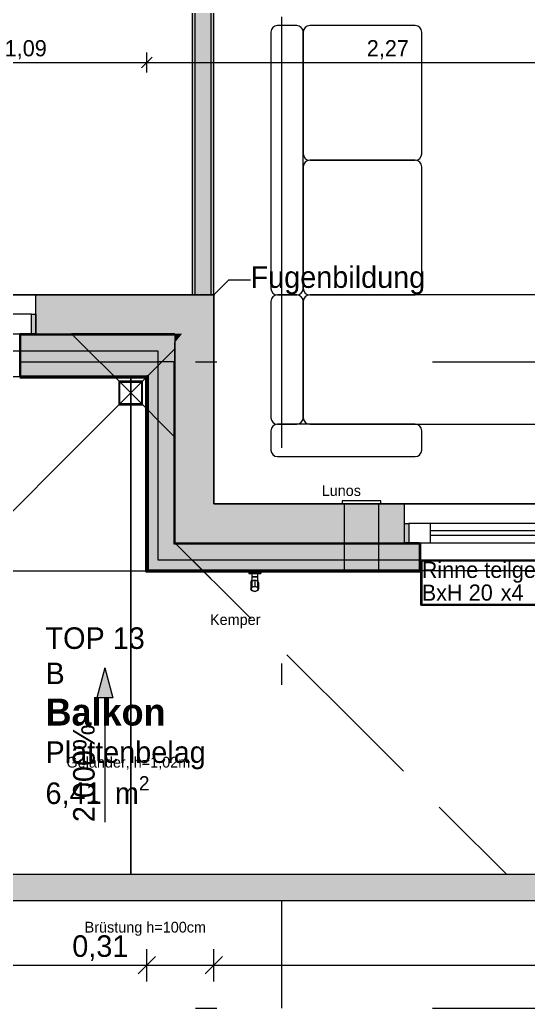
# Model space of a CAD drawing. Header units: metres. Extents: x -4 to 206, y -18 to 45.
# Drawn here: x 4.785 to 7.144, y -18 to -13.413 of the extents above; entities that cross this region are included whole.
import ezdxf

# ---------------------------------------------------------------- set-up
doc = ezdxf.new("R2010")
doc.units = ezdxf.units.M
doc.header["$MEASUREMENT"] = 0
doc.set_wipeout_variables(frame=1)
for name, pattern in [('Achse', [0.004, 0.002, -0.001, 0, -0.001]), ('Baufluchtlinie', [0.013, 0.008, -0.005]), ('Punkt 1_1', [0.075, 0.025, -0.05]), ('UNSICHTBAR', [0.4, 0, -0.4]), ('Untersicht', [0.001, 0.0005, -0.0005]), ('Wipeout_Contour', [1, 0, -1])]:
    doc.linetypes.add(name, pattern=pattern)
for name, color, linetype in [('3._3.Stock PP STG1_1_000 Achsraster', 7, 'Continuous'), ('3._3.Stock PP STG1_1_110 Wand Aussen', 7, 'Continuous'), ('3._3.Stock PP STG1_1_130 Wand Innen', 7, 'Continuous'), ('3._3.Stock PP STG1_1_140 Brüstung', 7, 'Continuous'), ('3._3.Stock PP STG1_1_210 Decke', 7, 'Continuous'), ('3._3.Stock PP STG1_1_220 Bodenaufbau', 7, 'Continuous'), ('3._3.Stock PP STG1_1_220 Bodenaufbau - Außen_ Gefälle', 7, 'Continuous'), ('3._3.Stock PP STG1_1_221 Bodenaufbau - Abdichtung', 7, 'Continuous'), ('3._3.Stock PP STG1_1_221 Bodenaufbau - Terrassenbelag', 7, 'Continuous'), ('3._3.Stock PP STG1_1_510 Möblierung', 7, 'Continuous'), ('3._3.Stock PP STG1_1_520 Fixeinbauten', 7, 'Continuous'), ('3._3.Stock PP STG1_1_611 Entwässerung', 7, 'Continuous'), ('3._3.Stock PP STG1_1_810 Raum', 7, 'Continuous'), ('3._3.Stock PP STG1_1_815 Raumbegrenzung', 7, 'Continuous'), ('3._3.Stock PP STG1_1_915 Allgemein Beschriftung.x', 7, 'Continuous'), ('3._3.Stock PP STG1_1_950 Polierplan Bemaßung', 7, 'Continuous'), ('3._3.Stock PP STG1_1_955 Polierplan Beschriftung', 7, 'Continuous'), ('3._3.Stock PP STG1_1_Neubau_140 Geländer transparent', 7, 'Continuous'), ('3._3.Stock PP STG1_1_Neubau_840 Baulinien', 7, 'Continuous')]:
    doc.layers.add(name, color=color, linetype=linetype)
doc.styles.add('ERSTELLTER_STIL_2', font='')
doc.styles.add('ERSTELLTER_STIL_6', font='')
doc.styles.get('ERSTELLTER_STIL_2').set_extended_font_data('Eurostile')
doc.styles.get('ERSTELLTER_STIL_6').set_extended_font_data('Eurostile', bold=True)

msp = doc.modelspace()

# ---------------------------------------------------------------- hatches: boundary and pattern name
at = {"layer": '3._3.Stock PP STG1_1_110 Wand Aussen', "linetype": 'Continuous', "lineweight": 13, "true_color": 0x3f7f02}
for points in [[(5.505, -14.69), (4.86, -14.69), (4.86, -14.78), (4.86, -14.87), (5.505, -14.87)], [(5.505, -14.69), (5.505, -14.87), (5.5382, -14.87), (5.685, -14.69)], [(5.5382, -14.87), (5.685, -14.87), (5.685, -14.69)], [(5.505, -14.875), (5.5341, -14.875), (5.5382, -14.87), (5.505, -14.87)], [(5.685, -15.66), (5.685, -14.87), (5.5382, -14.87), (5.505, -14.9106), (5.505, -15.66)], [(5.505, -14.9106), (5.5341, -14.875), (5.505, -14.875)], [(5.685, -15.66), (5.505, -15.84), (5.685, -15.84)], [(5.505, -15.66), (5.505, -15.84), (5.685, -15.66)], [(5.685, -15.66), (5.685, -15.84), (6.57, -15.84), (6.57, -15.75), (6.57, -15.66)]]:
    msp.add_hatch(color=76, dxfattribs=at).paths.add_polyline_path(points)
at = {"layer": '3._3.Stock PP STG1_1_110 Wand Aussen', "linetype": 'Continuous', "lineweight": 13, "true_color": 0xff6400}
for points in [[(4.84, -14.78), (4.84, -14.87), (4.86, -14.87), (4.86, -14.78)], [(4.79, -15), (5.4321, -15), (5.505, -14.9106), (5.505, -14.875), (4.79, -14.875)], [(5.5, -15), (5.5, -14.9168), (5.4321, -15)], [(5.505, -15), (5.505, -14.9106), (5.5, -14.9168), (5.5, -15)], [(4.79, -15.065), (5.3791, -15.065), (5.38, -15.0639), (5.38, -15), (4.79, -15)], [(5.38, -15.0639), (5.4321, -15), (5.38, -15)], [(5.5, -15.065), (5.5, -15), (5.4321, -15), (5.38, -15.0639), (5.38, -15.065)], [(5.38, -15.065), (5.38, -15.0639), (5.3791, -15.065)], [(5.5, -15.845), (5.5, -15.065), (5.38, -15.065), (5.38, -15.845)], [(6.59, -15.84), (6.59, -15.75), (6.57, -15.75), (6.57, -15.84)], [(5.5, -15.845), (5.38, -15.965), (5.5, -15.965)], [(5.38, -15.845), (5.38, -15.965), (5.5, -15.845)], [(5.5, -15.845), (5.5, -15.965), (6.64, -15.965), (6.64, -15.845)]]:
    msp.add_hatch(color=30, dxfattribs=at).paths.add_polyline_path(points)
at = {"layer": '3._3.Stock PP STG1_1_110 Wand Aussen', "linetype": 'Continuous', "lineweight": 0, "true_color": 0x373737}
for points in [[(5.505, -14.87), (4.79, -14.87), (4.79, -14.875), (5.505, -14.875)], [(5.505, -15.84), (5.505, -15), (5.5, -15), (5.5, -15.84)], [(5.505, -15.84), (5.5, -15.845), (5.505, -15.845)], [(5.5, -15.84), (5.5, -15.845), (5.505, -15.84)], [(5.505, -15.845), (6.64, -15.845), (6.64, -15.84), (5.505, -15.84)]]:
    msp.add_hatch(color=250, dxfattribs=at).paths.add_polyline_path(points)
at = {"layer": '3._3.Stock PP STG1_1_130 Wand Innen', "linetype": 'Continuous', "lineweight": 13, "true_color": 0xfb02fe}
for points in [[(5.585, -11.135), (5.585, -14.69), (5.5975, -14.69), (5.5975, -11.135)], [(5.685, -14.69), (5.685, -11.135), (5.6725, -11.135), (5.6725, -14.69)]]:
    msp.add_hatch(color=6, dxfattribs=at).paths.add_polyline_path(points)
at = {"layer": '3._3.Stock PP STG1_1_130 Wand Innen', "linetype": 'Continuous', "lineweight": 13, "true_color": 0xffaa00}
msp.add_hatch(color=40, dxfattribs=at).paths.add_polyline_path([(5.6725, -14.69), (5.6725, -11.135), (5.5975, -11.135), (5.5975, -14.69)])
at = {"layer": '3._3.Stock PP STG1_1_950 Polierplan Bemaßung', "linetype": 'Continuous', "lineweight": 13, "true_color": 0x6c6cff}
msp.add_hatch(color=171, dxfattribs=at).paths.add_polyline_path([(5.18, -16.42), (5.1425, -16.56), (5.2175, -16.56)])
at = {"layer": '3._3.Stock PP STG1_1_955 Polierplan Beschriftung', "linetype": 'Continuous', "lineweight": 13, "true_color": 0xfb02fe}
msp.add_hatch(color=6, dxfattribs=at).paths.add_polyline_path([(5.6825, -14.69), (5.6827, -14.691), (5.6832, -14.6918), (5.684, -14.6923), (5.685, -14.6925), (5.686, -14.6923), (5.6868, -14.6918), (5.6873, -14.691), (5.6875, -14.69), (5.6873, -14.689), (5.6868, -14.6882), (5.686, -14.6877), (5.685, -14.6875), (5.684, -14.6877), (5.6832, -14.6882), (5.6827, -14.689)])

# ---------------------------------------------------------------- linework, layer by layer
at = {"layer": '3._3.Stock PP STG1_1_000 Achsraster', "color": 5, "linetype": 'Achse', "lineweight": 0, "ltscale": 1000}
for p, q in [((6, 3), (6, -18)), ((-1.5, -15), (21, -15)), ((-1.5, -18), (21, -18))]:
    msp.add_line(p, q, dxfattribs=at)
at = {"layer": '3._3.Stock PP STG1_1_110 Wand Aussen', "color": 7, "linetype": 'Continuous', "lineweight": 13, "ltscale": 1000}
for p, q in [((4.86, -14.69), (3.71, -14.69)), ((4.84, -14.78), (4.755, -14.78)), ((4.84, -14.87), (4.84, -14.78)), ((4.74, -14.87), (4.84, -14.87)), ((4.785, -14.875), (4.785, -14.87)), ((4.79, -14.87), (4.785, -14.87)), ((4.79, -14.87), (4.785, -14.87)), ((4.79, -14.87), (4.785, -14.87)), ((4.785, -14.875), (4.785, -14.87)), ((4.785, -15), (4.785, -14.875)), ((4.785, -15), (4.785, -14.875)), ((4.79, -15.065), (4.79, -14.87)), ((4.79, -14.875), (5.505, -14.875)), ((4.785, -15.065), (4.785, -15)), ((4.785, -15.065), (4.785, -15)), ((5.5, -15), (5.5, -15.84)), ((4.785, -15.07), (4.785, -15.065)), ((4.785, -15.07), (4.785, -15.065)), ((4.79, -15.07), (4.785, -15.07)), ((4.79, -15.065), (5.375, -15.065)), ((5.3791, -15.065), (5.375, -15.065)), ((5.3791, -15.065), (5.375, -15.065)), ((5.38, -15.065), (5.3791, -15.065)), ((5.38, -15.065), (5.3791, -15.065)), ((5.38, -15.065), (5.38, -15.845)), ((8.72, -15.66), (6.57, -15.66)), ((6.57, -15.66), (6.57, -15.66)), ((6.69, -15.75), (6.59, -15.75)), ((6.59, -15.75), (6.59, -15.84)), ((7.595, -15.75), (6.69, -15.75)), ((6.69, -15.84), (6.69, -15.75)), ((7.595, -15.785), (6.69, -15.785)), ((6.69, -15.805), (7.595, -15.805)), ((5.38, -15.845), (5.38, -15.965)), ((5.5, -15.84), (5.5, -15.845)), ((5.5, -15.845), (5.505, -15.845)), ((5.5, -15.845), (5.505, -15.845)), ((5.505, -15.845), (6.64, -15.845)), ((6.64, -15.84), (6.57, -15.84)), ((6.64, -15.84), (6.57, -15.84)), ((6.64, -15.84), (6.57, -15.84)), ((6.59, -15.84), (6.69, -15.84)), ((6.64, -15.84), (6.645, -15.84)), ((6.64, -15.965), (6.64, -15.84)), ((6.64, -15.84), (6.645, -15.84)), ((6.64, -15.84), (6.645, -15.84)), ((6.645, -15.845), (6.645, -15.84)), ((6.645, -15.845), (6.645, -15.84)), ((6.645, -15.965), (6.645, -15.845)), ((6.645, -15.965), (6.645, -15.845)), ((6.69, -15.84), (7.595, -15.84)), ((5.38, -15.965), (5.5, -15.965)), ((5.38, -15.965), (5.5, -15.965)), ((5.5, -15.965), (6.64, -15.965)), ((6.64, -15.97), (6.645, -15.97)), ((6.645, -15.97), (6.645, -15.965)), ((6.645, -15.97), (6.645, -15.965)), ((8.645, -15.97), (6.645, -15.97)), ((6.645, -15.97), (6.645, -15.97))]:
    msp.add_line(p, q, dxfattribs=at)
at = {"layer": '3._3.Stock PP STG1_1_110 Wand Aussen', "color": 8, "linetype": 'Punkt 1_1', "lineweight": 13, "ltscale": 1000}
for p, q in [((4.86, -14.69), (3.71, -14.69)), ((4.785, -15.07), (3.785, -15.07))]:
    msp.add_line(p, q, dxfattribs=at)
at = {"layer": '3._3.Stock PP STG1_1_110 Wand Aussen', "color": 7, "linetype": 'Continuous', "lineweight": 18, "ltscale": 1000}
for p, q in [((4.86, -14.78), (4.86, -14.69)), ((4.86, -14.78), (4.86, -14.69)), ((4.86, -14.87), (4.86, -14.78)), ((4.86, -14.87), (4.86, -14.78)), ((4.86, -14.87), (4.86, -14.78)), ((4.86, -14.87), (4.79, -14.87)), ((4.86, -14.87), (4.79, -14.87)), ((4.86, -14.87), (4.79, -14.87)), ((4.86, -14.87), (5.505, -14.87)), ((5.505, -14.87), (5.505, -14.875)), ((5.505, -14.87), (5.505, -14.875)), ((5.505, -14.875), (5.505, -14.9106)), ((5.505, -14.875), (5.505, -14.9106)), ((5.505, -15), (5.505, -14.9106)), ((5.505, -15), (5.505, -14.9106)), ((5.505, -15), (5.505, -15.66)), ((5.505, -15.66), (5.505, -15.84)), ((6.57, -15.75), (6.57, -15.66)), ((6.57, -15.75), (6.57, -15.66)), ((6.57, -15.84), (6.57, -15.75)), ((6.57, -15.84), (6.57, -15.75)), ((6.57, -15.84), (6.57, -15.75)), ((5.505, -15.84), (5.685, -15.84)), ((5.505, -15.84), (5.685, -15.84)), ((5.685, -15.84), (6.57, -15.84))]:
    msp.add_line(p, q, dxfattribs=at)
at = {"layer": '3._3.Stock PP STG1_1_110 Wand Aussen', "color": 1, "linetype": 'Baufluchtlinie', "lineweight": 0, "ltscale": 1000}
for p, q in [((4.79, -15), (5.4321, -15)), ((5.5, -15), (5.4321, -15)), ((5.5, -15), (5.4321, -15)), ((5.505, -15), (5.5, -15)), ((5.505, -15), (5.5, -15))]:
    msp.add_line(p, q, dxfattribs=at)
at = {"layer": '3._3.Stock PP STG1_1_110 Wand Aussen', "color": 7, "linetype": 'Continuous', "lineweight": 18, "ltscale": 1000, "flags": 128}
for points in [[(5.505, -14.69), (4.86, -14.69)], [(5.685, -14.69), (5.505, -14.69)], [(5.685, -15.66), (5.685, -14.69)], [(6.57, -15.66), (5.685, -15.66)]]:
    msp.add_lwpolyline(points, dxfattribs=at)
at = {"layer": '3._3.Stock PP STG1_1_110 Wand Aussen', "color": 7, "linetype": 'Continuous', "lineweight": 13, "ltscale": 1000, "flags": 128}
for points in [[(4.84, -14.78), (4.86, -14.78), (4.86, -14.87), (4.84, -14.87)], [(6.59, -15.84), (6.57, -15.84), (6.57, -15.75), (6.59, -15.75)]]:
    msp.add_lwpolyline(points, close=True, dxfattribs=at)
for points in [[(4.79, -15.07), (5.375, -15.07)], [(5.375, -15.07), (5.375, -15.97)], [(5.375, -15.97), (5.38, -15.97)], [(5.38, -15.97), (6.64, -15.97)]]:
    msp.add_lwpolyline(points, dxfattribs=at)
at = {"layer": '3._3.Stock PP STG1_1_110 Wand Aussen', "color": 7, "linetype": 'Continuous', "lineweight": 13, "ltscale": 1000}
msp.add_point((4.86, -14.69), dxfattribs=at)
at = {"layer": '3._3.Stock PP STG1_1_130 Wand Innen', "color": 7, "linetype": 'Continuous', "lineweight": 18, "ltscale": 1000}
for p, q in [((5.5975, -11.135), (5.5975, -14.69)), ((5.6725, -14.69), (5.6725, -11.135))]:
    msp.add_line(p, q, dxfattribs=at)
at = {"layer": '3._3.Stock PP STG1_1_130 Wand Innen', "color": 7, "linetype": 'Continuous', "lineweight": 18, "ltscale": 1000, "flags": 128}
for points in [[(5.585, -11.135), (5.585, -14.69)], [(5.685, -14.69), (5.685, -11.135)], [(5.585, -14.69), (5.685, -14.69)]]:
    msp.add_lwpolyline(points, dxfattribs=at)
at = {"layer": '3._3.Stock PP STG1_1_210 Decke', "color": 7, "linetype": 'Continuous', "lineweight": 13, "ltscale": 1000, "true_color": 0xf4f4f4, "flags": 128}
for points in [[(3.625, -0.13), (0.1305, -0.13), (0.1845, -14.87), (5.505, -14.87), (5.505, -15.84), (13.475, -15.84), (13.475, -14.87), (18.8055, -14.87), (18.8546, -0.13), (15.325, -0.13), (15.325, -0.53), (12.96, -0.53), (12.96, 0.67), (6.02, 0.67), (6.02, -0.53), (3.625, -0.53)], [(3.625, -0.13), (0.1305, -0.13), (0.1845, -14.87), (5.505, -14.87), (5.505, -15.84), (13.475, -15.84), (13.475, -14.87), (18.8055, -14.87), (18.8546, -0.13), (15.325, -0.13), (15.325, -0.53), (12.96, -0.53), (12.96, 0.67), (6.02, 0.67), (6.02, -0.53), (3.625, -0.53)], [(3.625, -0.13), (0.1305, -0.13), (0.1845, -14.87), (5.505, -14.87), (5.505, -15.84), (13.475, -15.84), (13.475, -14.87), (18.8055, -14.87), (18.8546, -0.13), (15.325, -0.13), (15.325, -0.53), (12.96, -0.53), (12.96, 0.67), (6.02, 0.67), (6.02, -0.53), (3.625, -0.53)], [(5.425, -14.95), (5.425, -15.92), (13.555, -15.92), (13.555, -14.95), (15.705, -14.95), (15.705, -17.42), (3.28, -17.42), (3.28, -14.95)]]:
    msp.add_lwpolyline(points, close=True, dxfattribs=at)
at = {"layer": '3._3.Stock PP STG1_1_220 Bodenaufbau', "color": 7, "linetype": 'Continuous', "lineweight": 13, "ltscale": 1000, "true_color": 0xf4f4f4, "flags": 128}
msp.add_lwpolyline([(3.445, -0.31), (0.3111, -0.31), (0.3639, -14.69), (5.685, -14.69), (5.685, -15.66), (13.295, -15.66), (13.295, -14.69), (18.6261, -14.69), (18.674, -0.31), (15.505, -0.31), (15.505, -0.71), (12.78, -0.71), (12.78, 0.49), (6.2, 0.49), (6.2, -0.71), (3.445, -0.71)], close=True, dxfattribs=at)
at = {"layer": '3._3.Stock PP STG1_1_220 Bodenaufbau - Außen_ Gefälle', "color": 7, "linetype": 'Continuous', "lineweight": 13, "ltscale": 1000, "true_color": 0xf4f4f4, "flags": 128}
msp.add_lwpolyline([(3.32, -17.38), (15.665, -17.38), (15.665, -15.07), (13.605, -15.07), (13.605, -15.97), (5.375, -15.97), (5.375, -15.07), (3.32, -15.07)], close=True, dxfattribs=at)
at = {"layer": '3._3.Stock PP STG1_1_221 Bodenaufbau - Abdichtung', "color": 171, "linetype": 'Untersicht', "lineweight": 13, "ltscale": 1000, "true_color": 0x6c6cff, "flags": 128}
for points in [[(3.275, -14.87), (5.025, -14.87)], [(5.505, -14.8698), (5.0248, -14.8698)], [(5.025, -14.87), (5.3, -15.145)], [(5.025, -14.87), (5.505, -14.87)], [(5.3, -15.145), (5.025, -14.87)], [(5.505, -14.87), (5.505, -14.94)], [(5.505, -14.94), (5.3, -15.145)], [(5.3, -15.145), (5.505, -14.94)], [(5.505, -14.94), (5.505, -15.35)], [(5.5052, -15.3502), (5.5052, -14.9398)], [(5.3, -15.145), (3.275, -17.17)], [(3.275, -17.17), (5.3, -15.145)], [(5.3, -15.145), (5.505, -15.35)], [(5.505, -15.35), (5.3, -15.145)], [(5.505, -15.35), (5.505, -15.84)], [(5.5051, -15.8401), (5.5051, -15.3501)], [(5.505, -15.84), (9.485, -15.84)], [(7.085, -17.42), (5.505, -15.84)], [(5.505, -15.84), (7.085, -17.42)], [(7.085, -17.42), (3.275, -17.42)], [(3.275, -17.4202), (7.0852, -17.4202)], [(9.485, -17.42), (7.085, -17.42)]]:
    msp.add_lwpolyline(points, dxfattribs=at)
at = {"layer": '3._3.Stock PP STG1_1_221 Bodenaufbau - Terrassenbelag', "color": 7, "linetype": 'Continuous', "lineweight": 18, "ltscale": 1000, "flags": 128}
for points in [[(4.785, -15.075), (5.3, -15.075)], [(5.3, -15.075), (5.3, -17.38)], [(5.3, -15.075), (5.37, -15.075)], [(5.3, -17.38), (5.3, -15.075)], [(5.37, -15.075), (5.37, -15.975)], [(5.3703, -15.975), (5.3703, -15.075)], [(5.37, -15.975), (6.645, -15.975)], [(6.645, -15.975), (6.645, -16.13)], [(6.6453, -16.13), (6.6453, -15.975)], [(6.645, -16.13), (8.645, -16.13)], [(5.3, -17.38), (3.32, -17.38)], [(9.49, -17.38), (5.3, -17.38)]]:
    msp.add_lwpolyline(points, dxfattribs=at)
at = {"layer": '3._3.Stock PP STG1_1_510 Möblierung', "color": 8, "linetype": 'Continuous', "lineweight": 13, "ltscale": 1000, "true_color": 0x7e7f7f}
for p, q in [((5.95, -13.47), (5.95, -14.66)), ((6.07, -13.44), (5.98, -13.44)), ((6.1, -13.47), (6.1, -14.035)), ((6.1, -14.66), (6.1, -13.47)), ((6.62, -13.44), (6.13, -13.44)), ((6.65, -14.035), (6.65, -13.47)), ((6.62, -14.065), (6.13, -14.065)), ((6.13, -14.065), (6.62, -14.065)), ((6.1, -14.095), (6.1, -14.66)), ((6.65, -14.66), (6.65, -14.095)), ((5.95, -14.72), (5.95, -15.26)), ((6.07, -14.69), (5.98, -14.69)), ((5.98, -14.69), (6.07, -14.69)), ((6.1, -14.72), (6.1, -15.26)), ((6.1, -15.26), (6.1, -14.72)), ((6.13, -14.69), (6.62, -14.69)), ((7.27, -14.69), (6.13, -14.69)), ((5.98, -15.29), (6.07, -15.29)), ((6.62, -15.29), (5.98, -15.29)), ((6.13, -15.29), (7.27, -15.29)), ((5.95, -15.32), (5.95, -15.41)), ((6.65, -15.41), (6.65, -15.32)), ((5.98, -15.44), (6.62, -15.44))]:
    msp.add_line(p, q, dxfattribs=at)
for centre, start, end in [((5.98, -13.47), 90, 180), ((6.07, -13.47), 0, 90), ((6.13, -13.47), 90, 180), ((6.62, -13.47), 0, 90), ((6.13, -14.035), 180, 270), ((6.62, -14.035), 270, 0), ((6.13, -14.095), 90, 180), ((6.62, -14.095), 0, 90), ((5.98, -14.66), 180, 270), ((6.07, -14.66), 270, 0), ((6.13, -14.66), 180, 270), ((6.62, -14.66), 270, 0), ((5.98, -14.72), 90, 180), ((6.07, -14.72), 0, 90), ((6.13, -14.72), 90, 180), ((5.98, -15.26), 180, 270), ((6.07, -15.26), 270, 0), ((6.13, -15.26), 180, 270), ((5.98, -15.32), 90, 180), ((6.62, -15.32), 0, 90), ((5.98, -15.41), 180, 270), ((6.62, -15.41), 270, 0)]:
    msp.add_arc(centre, 0.03, start, end, dxfattribs=at)
at = {"layer": '3._3.Stock PP STG1_1_520 Fixeinbauten', "color": 7, "linetype": 'Continuous', "lineweight": 13, "ltscale": 1000}
for p, q in [((5.847, -15.97), (5.903, -15.97)), ((5.847, -15.97), (5.847, -15.983)), ((5.847, -15.983), (5.903, -15.983)), ((5.862, -15.983), (5.862, -15.9986)), ((5.888, -15.9986), (5.862, -15.9986)), ((5.862, -15.9986), (5.862, -16.0161)), ((5.888, -15.983), (5.888, -15.9986)), ((5.888, -15.9986), (5.888, -16.0161)), ((5.903, -15.97), (5.903, -15.983)), ((5.857, -16.0244), (5.862, -16.0168)), ((5.857, -16.0244), (5.857, -16.0542)), ((5.857, -16.0542), (5.8623, -16.0461)), ((5.8605, -16.0153), (5.86, -16.0179)), ((5.86, -16.0179), (5.86, -16.0198)), ((5.8614, -16.0128), (5.8605, -16.0153)), ((5.862, -16.0117), (5.8614, -16.0128)), ((5.8634, -16.0161), (5.862, -16.0161)), ((5.862, -16.0168), (5.862, -16.0161)), ((5.862, -16.0168), (5.8623, -16.0164)), ((5.8623, -16.0164), (5.8634, -16.0161)), ((5.8623, -16.0164), (5.8623, -16.0461)), ((5.8623, -16.0461), (5.875, -16.0428)), ((5.8634, -16.0161), (5.875, -16.013)), ((5.875, -16.013), (5.8866, -16.0161)), ((5.875, -16.013), (5.875, -16.0428)), ((5.875, -16.0428), (5.8877, -16.0461)), ((5.8866, -16.0161), (5.8877, -16.0164)), ((5.8866, -16.0161), (5.888, -16.0161)), ((5.8877, -16.0164), (5.8877, -16.0461)), ((5.8877, -16.0461), (5.893, -16.0542)), ((5.8886, -16.0128), (5.888, -16.0117)), ((5.888, -16.0168), (5.888, -16.0161)), ((5.888, -16.0161), (5.888, -16.0168)), ((5.893, -16.0244), (5.888, -16.0168)), ((5.8895, -16.0153), (5.8886, -16.0128)), ((5.89, -16.0179), (5.8895, -16.0153)), ((5.89, -16.0198), (5.89, -16.0179)), ((5.893, -16.0244), (5.893, -16.0542)), ((5.8623, -16.0623), (5.857, -16.0542)), ((5.875, -16.0656), (5.8623, -16.0623)), ((5.8877, -16.0623), (5.875, -16.0656)), ((5.893, -16.0542), (5.8877, -16.0623))]:
    msp.add_line(p, q, dxfattribs=at)
at = {"layer": '3._3.Stock PP STG1_1_520 Fixeinbauten', "color": 8, "linetype": 'Untersicht', "lineweight": 0, "ltscale": 1000, "flags": 128}
for points in [[(6.28, -15.645), (6.28, -15.66)], [(6.46, -15.645), (6.28, -15.645)], [(6.28, -15.66), (6.46, -15.66)], [(6.29, -15.66), (6.29, -15.97)], [(6.45, -15.66), (6.45, -15.97)], [(6.46, -15.66), (6.46, -15.645)], [(6.29, -15.97), (6.2939, -15.97), (6.3053, -15.97), (6.323, -15.97), (6.3453, -15.97), (6.37, -15.97), (6.3947, -15.97), (6.417, -15.97), (6.4347, -15.97), (6.4461, -15.97), (6.45, -15.97)]]:
    msp.add_lwpolyline(points, dxfattribs=at)
at = {"layer": '3._3.Stock PP STG1_1_520 Fixeinbauten', "color": 7, "linetype": 'Continuous', "lineweight": 13, "ltscale": 1000, "flags": 128}
for points in [[(5.903, -15.97), (5.9021, -15.97), (5.9005, -15.97), (5.898, -15.97), (5.8949, -15.97), (5.8911, -15.97), (5.8869, -15.97), (5.8823, -15.97), (5.8774, -15.97), (5.875, -15.97), (5.8726, -15.97), (5.8677, -15.97), (5.8631, -15.97), (5.8589, -15.97), (5.8551, -15.97), (5.852, -15.97), (5.8495, -15.97), (5.8479, -15.97), (5.847, -15.97)], [(5.847, -15.97), (5.847, -15.983)], [(5.903, -15.983), (5.9021, -15.983), (5.9005, -15.983), (5.898, -15.983), (5.8949, -15.983), (5.8911, -15.983), (5.8869, -15.983), (5.8823, -15.983), (5.8774, -15.983), (5.875, -15.983), (5.8726, -15.983), (5.8677, -15.983), (5.8631, -15.983), (5.8589, -15.983), (5.8551, -15.983), (5.852, -15.983), (5.8495, -15.983), (5.8479, -15.983), (5.847, -15.983)], [(5.862, -15.983), (5.862, -15.9986)], [(5.862, -15.9986), (5.862, -16.0161)], [(5.862, -15.9986), (5.888, -15.9986)], [(5.888, -15.983), (5.888, -15.9986)], [(5.888, -15.9986), (5.888, -16.0161)], [(5.903, -15.97), (5.903, -15.983)], [(5.857, -16.0244), (5.862, -16.0168), (5.862, -16.0161)], [(5.857, -16.0244), (5.857, -16.0542)], [(5.8623, -16.0461), (5.857, -16.0542)], [(5.86, -16.0198), (5.86, -16.0179), (5.8605, -16.0153), (5.8614, -16.0128), (5.862, -16.0117)], [(5.8634, -16.0161), (5.862, -16.0161)], [(5.875, -16.013), (5.8634, -16.0161), (5.8623, -16.0164)], [(5.8623, -16.0164), (5.8623, -16.0461)], [(5.875, -16.0428), (5.8623, -16.0461)], [(5.875, -16.013), (5.875, -16.0428)], [(5.8877, -16.0164), (5.8866, -16.0161), (5.875, -16.013)], [(5.8877, -16.0461), (5.875, -16.0428)], [(5.8866, -16.0161), (5.888, -16.0161)], [(5.8877, -16.0164), (5.8877, -16.0461)], [(5.893, -16.0542), (5.8877, -16.0461)], [(5.888, -16.0117), (5.8886, -16.0128), (5.8895, -16.0153), (5.89, -16.0179), (5.89, -16.0198)], [(5.893, -16.0244), (5.888, -16.0168), (5.888, -16.0161)], [(5.893, -16.0244), (5.893, -16.0542)], [(5.857, -16.0542), (5.8623, -16.0623)], [(5.8623, -16.0623), (5.875, -16.0656)], [(5.875, -16.0656), (5.8877, -16.0623)], [(5.8877, -16.0623), (5.893, -16.0542)]]:
    msp.add_lwpolyline(points, dxfattribs=at)
at = {"layer": '3._3.Stock PP STG1_1_611 Entwässerung', "color": 171, "linetype": 'Continuous', "lineweight": 13, "ltscale": 1000, "true_color": 0x6c6cff, "flags": 128}
for points in [[(5.245, -15.2), (5.355, -15.2), (5.355, -15.09), (5.245, -15.09)], [(5.25, -15.095), (5.35, -15.095), (5.35, -15.195), (5.25, -15.195)]]:
    msp.add_lwpolyline(points, close=True, dxfattribs=at)
at = {"layer": '3._3.Stock PP STG1_1_611 Entwässerung', "color": 171, "linetype": 'Untersicht', "lineweight": 13, "ltscale": 1000, "true_color": 0x6c6cff, "flags": 128}
for points in [[(5.245, -15.2), (5.355, -15.2), (5.355, -15.09), (5.245, -15.09)], [(5.25, -15.095), (5.35, -15.095), (5.35, -15.195), (5.25, -15.195)]]:
    msp.add_lwpolyline(points, close=True, dxfattribs=at)
at = {"layer": '3._3.Stock PP STG1_1_611 Entwässerung', "color": 7, "linetype": 'Continuous', "lineweight": 13, "ltscale": 1000, "flags": 128}
msp.add_lwpolyline([(6.65, -16.125), (8.64, -16.125), (8.64, -15.925), (6.65, -15.925)], close=True, dxfattribs=at)
at = {"layer": '3._3.Stock PP STG1_1_815 Raumbegrenzung', "color": 8, "linetype": 'Punkt 1_1', "lineweight": 13, "ltscale": 1000}
msp.add_line((3.32, -15.97), (5.375, -15.97), dxfattribs=at)
at = {"layer": '3._3.Stock PP STG1_1_815 Raumbegrenzung', "color": 255, "linetype": 'UNSICHTBAR', "lineweight": 0, "ltscale": 1000, "flags": 128}
msp.add_lwpolyline([(3.32, -15.9996), (5.375, -15.9996), (5.375, -15.97)], dxfattribs=at)
at = {"layer": '3._3.Stock PP STG1_1_950 Polierplan Bemaßung', "color": 7, "linetype": 'Continuous', "lineweight": 13, "ltscale": 1000}
for p, q in [((5.375, -13.6586), (5.375, -13.5648)), ((4.285, -13.6117), (5.375, -13.6117)), ((5.4, -13.5867), (5.35, -13.6367)), ((5.375, -13.6117), (7.645, -13.6117)), ((5.375, -17.8752), (5.375, -17.7252)), ((5.685, -17.8752), (5.685, -17.7252)), ((5.415, -17.7602), (5.335, -17.8402)), ((5.725, -17.7602), (5.645, -17.8402)), ((0.3639, -17.8002), (5.375, -17.8002)), ((5.375, -17.8002), (5.685, -17.8002)), ((5.685, -17.8002), (13.295, -17.8002))]:
    msp.add_line(p, q, dxfattribs=at)
at = {"layer": '3._3.Stock PP STG1_1_950 Polierplan Bemaßung', "color": 171, "linetype": 'Continuous', "lineweight": 13, "ltscale": 1000, "true_color": 0x6c6cff}
for p, q in [((5.18, -16.42), (5.1425, -16.56)), ((5.18, -16.42), (5.2175, -16.56)), ((5.2175, -16.56), (5.1425, -16.56)), ((5.18, -16.56), (5.18, -16.62)), ((5.18, -16.62), (5.18, -17.1363))]:
    msp.add_line(p, q, dxfattribs=at)
at = {"layer": '3._3.Stock PP STG1_1_955 Polierplan Beschriftung', "color": 6, "linetype": 'Continuous', "lineweight": 13, "ltscale": 1000, "true_color": 0xfb02fe}
for p, q in [((5.6868, -14.6882), (5.7557, -14.6193)), ((5.7557, -14.6193), (5.8557, -14.6193))]:
    msp.add_line(p, q, dxfattribs=at)
msp.add_circle((5.685, -14.69), 0.0025, dxfattribs=at)
at = {"layer": '3._3.Stock PP STG1_1_Neubau_840 Baulinien', "color": 1, "linetype": 'Baufluchtlinie', "lineweight": 25, "ltscale": 1000, "true_color": 0xfb0106, "flags": 128}
msp.add_lwpolyline([(-3.7725, -14.9786), (0, -15), (18.9876, -15.0005), (23.9775, -15.0046)], dxfattribs=at)

# ---------------------------------------------------------------- texts
at = {"layer": '3._3.Stock PP STG1_1_810 Raum', "color": 7, "linetype": 'Continuous', "lineweight": 13, "attachment_point": 1}
for s, insert, char_height, style in [('\\A1;{\\pql;\\pt0;\\fEurostile|b0|i0|c0|p0;\\W1.000000;TOP 13}', (4.9043, -16.2326), 0.1, 'ERSTELLTER_STIL_2'), ('\\A1;{\\pql;\\pt0;\\fEurostile|b0|i0|c0|p0;\\W1.000000;B}', (4.9043, -16.3961), 0.1, 'ERSTELLTER_STIL_2'), ('\\A1;{\\pql;\\pt0;\\fEurostile|b1|i0|c0|p0;\\W1.000000;Balkon}', (4.9043, -16.5632), 0.125, 'ERSTELLTER_STIL_6'), ('\\A1;{\\pql;\\pt0;\\fEurostile|b0|i0|c0|p0;\\W1.000000;Plattenbelag}', (4.9043, -16.7617), 0.1, 'ERSTELLTER_STIL_2'), ('\\A1;{\\pql;\\pt0,0.05;\\fEurostile|b0|i0|c0|p0;\\W1.000000;6,41\\fEurostile|b0|i0|c0|p0;\\W1.000000;\\A1{\\H.66x;\\S^  ;}\\fEurostile|b0|i0|c0|p0;\\W1.000000; m\\fEurostile|b0|i0|c0|p0;\\W1.000000;\\A1{\\H.66x;\\S2^  ;}}', (4.9043, -16.9232), 0.1, 'ERSTELLTER_STIL_2')]:
    msp.add_mtext(s, dxfattribs=dict(at, insert=insert, char_height=char_height, style=style))
at = {"layer": '3._3.Stock PP STG1_1_915 Allgemein Beschriftung.x', "color": 250, "linetype": 'Continuous', "lineweight": 13, "true_color": 0x3f3f3f, "char_height": 0.05, "attachment_point": 8, "style": 'ERSTELLTER_STIL_2'}
for s, insert in [('\\A1;{\\pqc;\\fEurostile|b0|i0|c0|p0;\\W1.000000;Lunos}', (6.2768, -15.6236)), ('\\A1;{\\pqc;\\fEurostile|b0|i0|c0|p0;\\W1.000000;Kemper}', (5.7846, -16.2366))]:
    msp.add_mtext(s, dxfattribs=dict(at, insert=insert))
at = {"layer": '3._3.Stock PP STG1_1_915 Allgemein Beschriftung.x', "color": 8, "linetype": 'Continuous', "lineweight": 13, "insert": (5.0015, -16.8333), "char_height": 0.05, "attachment_point": 1, "style": 'ERSTELLTER_STIL_2'}
msp.add_mtext('\\A1;{\\pql;\\fEurostile|b0|i0|c0|p0;\\W1.000000;Geländer\\fEurostile|b0|i0|c0|p0;\\W1.000000;, h=\\fEurostile|b0|i0|c0|p0;\\W1.000000;1,02m}', dxfattribs=at)
at = {"layer": '3._3.Stock PP STG1_1_915 Allgemein Beschriftung.x', "color": 1, "linetype": 'Continuous', "lineweight": 0, "insert": (5.0859, -17.5989), "char_height": 0.05, "attachment_point": 1, "style": 'ERSTELLTER_STIL_2'}
msp.add_mtext('\\A1;{\\pql;\\fEurostile|b0|i0|c0|p0;\\W1.000000;Brüstung h=100cm}', dxfattribs=at)
at = {"layer": '3._3.Stock PP STG1_1_950 Polierplan Bemaßung', "color": 7, "linetype": 'Continuous', "lineweight": 13, "attachment_point": 7, "style": 'ERSTELLTER_STIL_2'}
for s, insert, char_height, width in [('\\A1;{\\pql;\\fEurostile|b0|i0|c0|p0;\\W1.000000;1,09}', (4.7151, -13.5967), 0.075, 0.22978), ('\\A1;{\\pql;\\fEurostile|b0|i0|c0|p0;\\W1.000000;2,27}', (6.3951, -13.5967), 0.075, 0.22978), ('\\A1;{\\pql;\\fEurostile|b0|i0|c0|p0;\\W1.000000;0,31}', (5.0286, -17.7802), 0.1, 0.306373)]:
    msp.add_mtext(s, dxfattribs=dict(at, insert=insert, char_height=char_height, width=width))
at = {"layer": '3._3.Stock PP STG1_1_950 Polierplan Bemaßung', "color": 171, "linetype": 'Continuous', "lineweight": 13, "true_color": 0x6c6cff, "insert": (5.151, -17.1363), "char_height": 0.1, "attachment_point": 7, "rotation": 90, "style": 'ERSTELLTER_STIL_2'}
msp.add_mtext('\\A1;{\\pql;\\fEurostile|b0|i0|c0|p0;\\W1.000000;2,000\\fEurostile|b0|i0|c0|p0;\\W1.000000;%}', dxfattribs=at)
at = {"layer": '3._3.Stock PP STG1_1_955 Polierplan Beschriftung', "color": 6, "linetype": 'Continuous', "lineweight": 13, "true_color": 0xfb02fe, "insert": (5.8557, -14.6224), "char_height": 0.1, "attachment_point": 4, "style": 'ERSTELLTER_STIL_2'}
msp.add_mtext('\\A1;{\\pql;\\fEurostile|b0|i0|c0|p0;\\W1.000000;Fugenbildung}', dxfattribs=at)
at = {"layer": '3._3.Stock PP STG1_1_955 Polierplan Beschriftung', "color": 7, "linetype": 'Continuous', "lineweight": 13, "char_height": 0.075, "attachment_point": 1, "style": 'ERSTELLTER_STIL_2'}
for s, insert in [('\\A1;{\\pql;\\fEurostile|b0|i0|c0|p0;\\W1.000000;Rinne teilgeschützt\\fEurostile|b0|i0|c0|p0;\\W1.000000;  }', (6.65, -15.9281)), ('\\A1;{\\pql;\\pt0,1;\\fEurostile|b0|i0|c0|p0;\\W1.000000;BxH }', (6.65, -16.0343)), ('\\A1;{\\pql;\\pt0,1;\\fEurostile|b0|i0|c0|p0;\\W1.000000;20\\fEurostile|b0|i0|c0|p0;\\W1.000000;\\A1{\\H.66x;\\S^  ;}\\fEurostile|b0|i0|c0|p0;\\W1.000000;\\fEurostile|b0|i0|c0|p0;\\W1.000000;\\A1{\\H.66x;\\S^  ;}\\fEurostile|b0|i0|c0|p0;\\W1.000000;x\\fEurostile|b0|i0|c0|p0;\\W1.000000;\\fEurostile|b0|i0|c0|p0;\\W1.000000;\\fEurostile|b0|i0|c0|p0;\\W1.000000;\\fEurostile|b0|i0|c0|p0;\\W1.000000;\\fEurostile|b0|i0|c0|p0;\\W1.000000;4\\fEurostile|b0|i0|c0|p0;\\W1.000000;\\A1{\\H.66x;\\S^  ;}\\fEurostile|b0|i0|c0|p0;\\W1.000000;\\fEurostile|b0|i0|c0|p0;\\W1.000000;\\A1{\\H.66x;\\S^  ;}\\fEurostile|b0|i0|c0|p0;\\W1.000000;\\fEurostile|b0|i0|c0|p0;\\W1.000000;\\fEurostile|b0|i0|c0|p0;\\W1.000000;\\fEurostile|b0|i0|c0|p0;\\W1.000000;\\fEurostile|b0|i0|c0|p0;\\W1.000000;\\fEurostile|b0|i0|c0|p0;\\W1.000000;\\fEurostile|b0|i0|c0|p0;\\W1.000000;\\A1{\\H.66x;\\S^  ;}\\fEurostile|b0|i0|c0|p0;\\W1.000000;\\fEurostile|b0|i0|c0|p0;\\W1.000000;\\A1{\\H.66x;\\S^  ;}\\fEurostile|b0|i0|c0|p0;\\W1.000000;\\fEurostile|b0|i0|c0|p0;\\W1.000000;\\fEurostile|b0|i0|c0|p0;\\W1.000000;\\fEurostile|b0|i0|c0|p0;\\W1.000000;\\fEurostile|b0|i0|c0|p0;\\W1.000000;\\fEurostile|b0|i0|c0|p0;\\W1.000000;\\fEurostile|b0|i0|c0|p0;\\W1.000000;\\A1{\\H.66x;\\S^  ;}\\fEurostile|b0|i0|c0|p0;\\W1.000000;\\fEurostile|b0|i0|c0|p0;\\W1.000000;\\A1{\\H.66x;\\S^  ;}\\fEurostile|b0|i0|c0|p0;\\W1.000000;\\fEurostile|b0|i0|c0|p0;\\W1.000000;\\fEurostile|b0|i0|c0|p0;\\W1.000000;\\fEurostile|b0|i0|c0|p0;\\W1.000000;\\fEurostile|b0|i0|c0|p0;\\W1.000000;\\fEurostile|b0|i0|c0|p0;\\W1.000000;\\fEurostile|b0|i0|c0|p0;\\W1.000000;\\A1{\\H.66x;\\S^  ;}\\fEurostile|b0|i0|c0|p0;\\W1.000000;\\fEurostile|b0|i0|c0|p0;\\W1.000000;\\A1{\\H.66x;\\S^  ;}\\fEurostile|b0|i0|c0|p0;\\W1.000000;\\fEurostile|b0|i0|c0|p0;\\W1.000000;\\fEurostile|b0|i0|c0|p0;\\W1.000000;\\fEurostile|b0|i0|c0|p0;\\W1.000000;\\fEurostile|b0|i0|c0|p0;\\W1.000000;\\fEurostile|b0|i0|c0|p0;\\W1.000000;\\fEurostile|b0|i0|c0|p0;\\W1.000000;\\A1{\\H.66x;\\S^  ;}\\fEurostile|b0|i0|c0|p0;\\W1.000000;}', (6.8679, -16.0336))]:
    msp.add_mtext(s, dxfattribs=dict(at, insert=insert))

# ---------------------------------------------------------------- next in the draw order: wipeouts: each hides what was drawn before it
at = {"color": 254, "linetype": 'Wipeout_Contour', "lineweight": 0, "ltscale": 82.499965}
msp.add_wipeout([(15.665, -17.38), (3.32, -17.38), (3.32, -17.41), (15.665, -17.41)], dxfattribs=at).dxf.layer = '3._3.Stock PP STG1_1_140 Brüstung'
at = {"color": 254, "linetype": 'Wipeout_Contour', "lineweight": 0, "ltscale": 82.899025}
msp.add_wipeout([(15.755, -17.47), (3.23, -17.47), (3.23, -17.5), (15.755, -17.5)], dxfattribs=at).dxf.layer = '3._3.Stock PP STG1_1_140 Brüstung'

# ---------------------------------------------------------------- next in the draw order: linework, layer by layer
at = {"layer": '3._3.Stock PP STG1_1_140 Brüstung', "color": 7, "linetype": 'Continuous', "lineweight": 18, "ltscale": 1000, "flags": 128}
for points in [[(15.665, -17.38), (3.32, -17.38)], [(3.23, -17.5), (15.755, -17.5)]]:
    msp.add_lwpolyline(points, dxfattribs=at)

# ---------------------------------------------------------------- next in the draw order: wipeouts: each hides what was drawn before it
at = {"color": 254, "linetype": 'Wipeout_Contour', "lineweight": 0, "ltscale": 82.598205}
msp.add_wipeout([(15.695, -17.41), (3.29, -17.41), (3.29, -17.42), (15.695, -17.42)], dxfattribs=at).dxf.layer = '3._3.Stock PP STG1_1_140 Brüstung'
at = {"color": 254, "linetype": 'Wipeout_Contour', "lineweight": 0, "ltscale": 82.819971}
msp.add_wipeout([(3.24, -17.47), (15.745, -17.47), (15.745, -17.46), (3.24, -17.46)], dxfattribs=at).dxf.layer = '3._3.Stock PP STG1_1_140 Brüstung'

# ---------------------------------------------------------------- next in the draw order: wipeouts: each hides what was drawn before it
at = {"color": 254, "linetype": 'Wipeout_Contour', "lineweight": 0, "ltscale": 82.694503}
msp.add_wipeout([(15.705, -17.42), (3.28, -17.42), (3.28, -17.46), (15.705, -17.46)], dxfattribs=at).dxf.layer = '3._3.Stock PP STG1_1_140 Brüstung'

# ---------------------------------------------------------------- next in the draw order: hatches: boundary and pattern name
at = {"layer": '3._3.Stock PP STG1_1_Neubau_140 Geländer transparent', "linetype": 'Continuous', "lineweight": 0, "true_color": 0xffffff}
msp.add_hatch(color=7, dxfattribs=at).paths.add_polyline_path([(3.2, -15.97), (3.2, -17.5), (9.435, -17.5), (9.435, -17.38), (3.32, -17.38), (3.32, -15.97)])

# ---------------------------------------------------------------- next in the draw order: linework, layer by layer
at = {"layer": '3._3.Stock PP STG1_1_Neubau_140 Geländer transparent', "color": 7, "linetype": 'Continuous', "lineweight": 13, "ltscale": 1000, "flags": 128}
msp.add_lwpolyline([(3.2, -15.97), (3.2, -17.5), (9.435, -17.5), (9.435, -17.38), (3.32, -17.38), (3.32, -15.97)], close=True, dxfattribs=at)
msp.add_lwpolyline([(3.2, -15.97), (3.2, -17.5), (9.435, -17.5), (9.435, -17.38), (3.32, -17.38), (3.32, -15.97)], close=True, dxfattribs=at)

doc.saveas('drawing.dxf')
